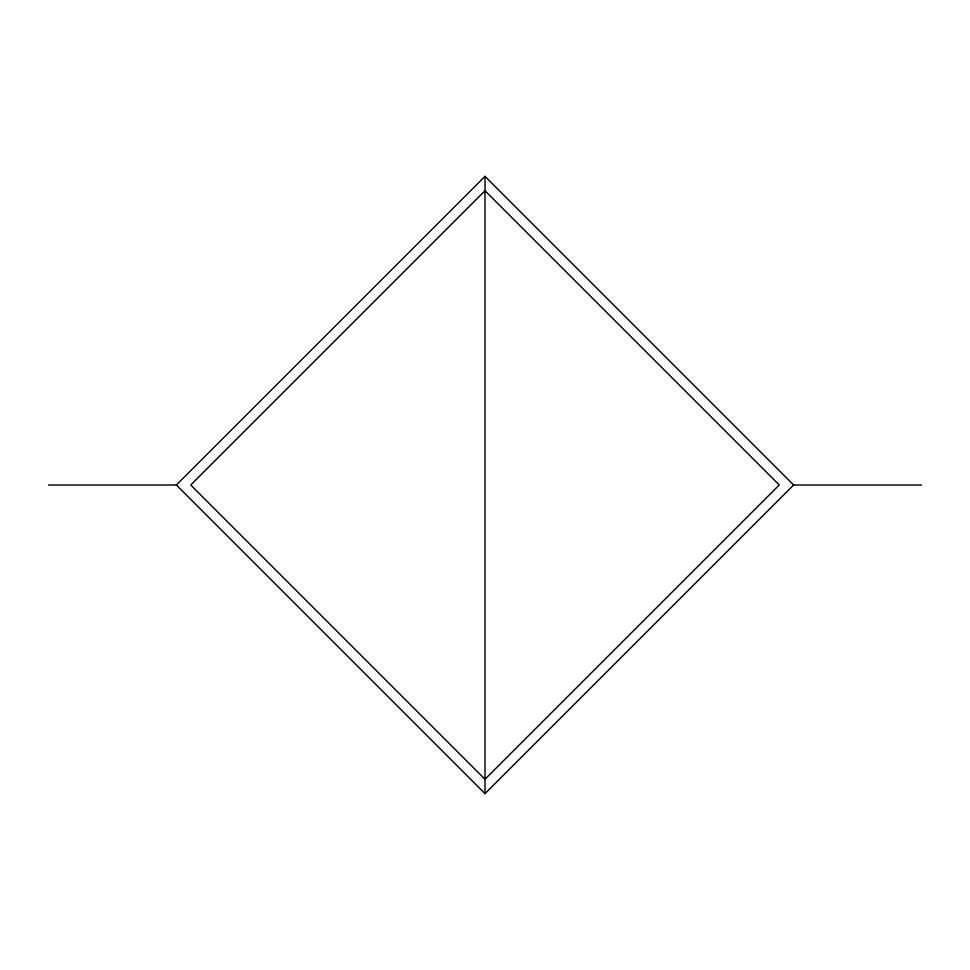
<?xml version="1.0" encoding="UTF-8"?>
<svg xmlns="http://www.w3.org/2000/svg" width="970" height="970" viewBox="0 0 970 970"><rect width="100%" height="100%" fill="white"/><g stroke="black" fill="none" stroke-linecap="round" stroke-linejoin="round"><path stroke-width="1.45" d="M48.5 485L176.346 485L485 176.346L793.654 485L921.5 485M176.346 485L485 793.654L793.654 485M485 176.346L485 793.654M485 190.75L190.75 485L485 779.249L779.249 485L485 190.75"/></g></svg>
